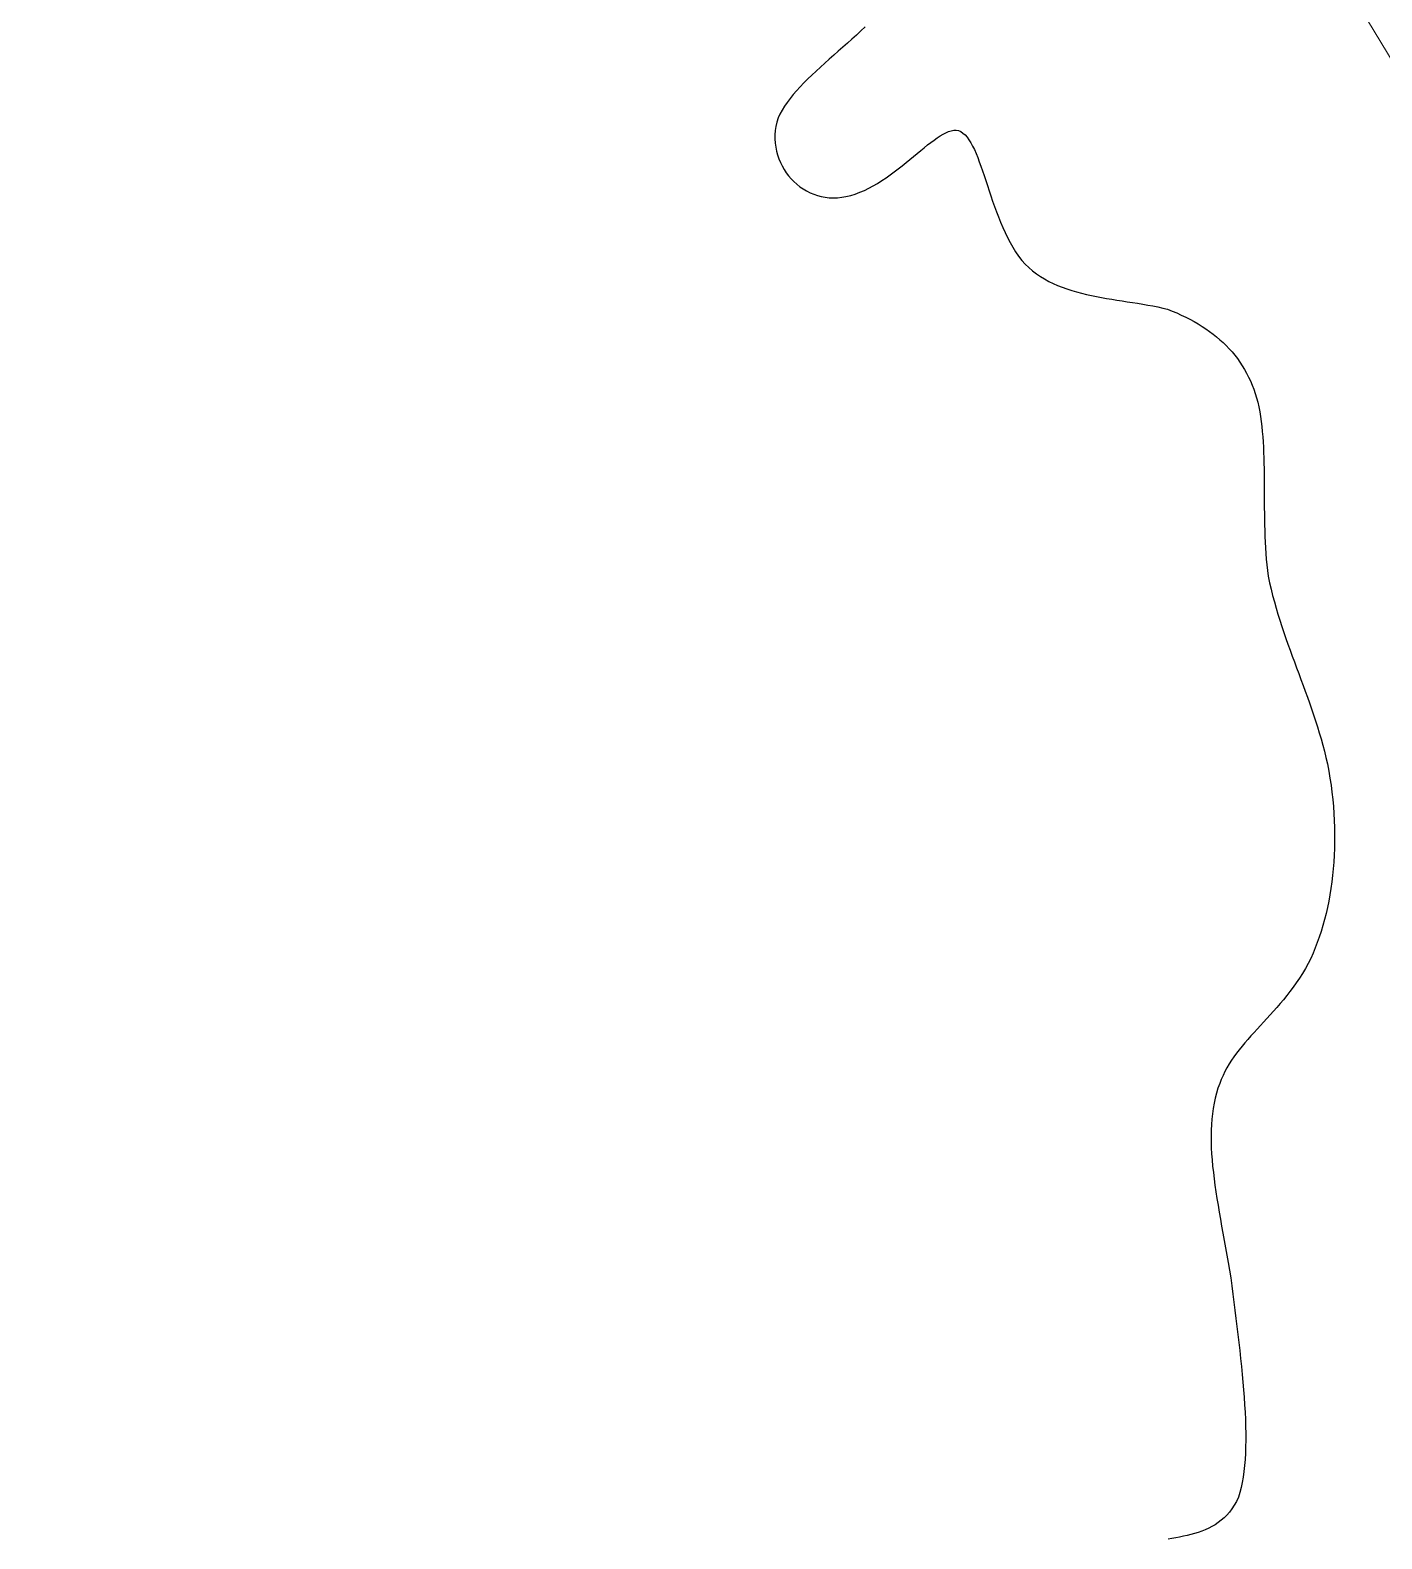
# Model space of a CAD drawing. Header units: metres. Extents: x 3 to 509016, y 4 to 6969473.
# Drawn here: x 507877.968 to 507879.579, y 6967206.29 to 6967208.088 of the extents above; entities that cross this region are included whole.
import ezdxf

# ---------------------------------------------------------------- set-up
doc = ezdxf.new("R2010")
doc.units = ezdxf.units.M
for name, color, linetype in [('HATCH_LANDSCAPE', 1, 'Continuous'), ('mga2020VEG_TREE', 252, 'Continuous'), ('XREF', 7, 'Continuous')]:
    doc.layers.add(name, color=color, linetype=linetype)
doc.layers.add('HT_UG_LINES', color=252, linetype='EXISTING_HIGH_VOLTAGE', lineweight=0)
doc.styles.get("Standard").update_dxf_attribs({"font": 'ARIALN.TTF'})
doc.linetypes.add('EXISTING_HIGH_VOLTAGE', pattern='A,2,-2,2,-2,2,-2,["HV",Standard,S=2.5,R=0,X=0,Y=-1.25],-5.9,2,-2,2,-2', length=25.9)

# ---------------------------------------------------------------- blocks, each defined once
blk = doc.blocks.new('XD_HATCH')
at = {"layer": 'HATCH_LANDSCAPE', "ltscale": 0.5}
h = blk.add_hatch(dxfattribs=at)
h.set_pattern_fill('GRASS', color=256, scale=0.05)
h.set_pattern_definition([(212.013854887, (0, 0), (-0.28538859865, -1.2375190291), [0.238125, -1.557926224]), (167.013854887, (0, 0), (-0.28538859868, -1.23751902925), [0.238125, -1.031875]), (257.013854887, (0, 0), (1.23751902925, -0.28538859868), [0.238125, -1.031875])])
edge = h.paths.add_edge_path()
edge.add_line((507834.6194, 6967286.6003), (507833.7745, 6967278.3766))
edge.add_line((507833.7745, 6967278.3766), (507834.4563, 6967266.5732))
edge.add_arc((507833.4405, 6967266.3882), 1.0325, -56.8269, 10.3208, ccw=False)
edge.add_line((507834.0055, 6967265.524), (507833.7027, 6967265.3348))
edge.add_line((507833.7027, 6967265.3348), (507831.8595, 6967265.8814))
edge.add_arc((507790.5773, 6967261.1965), 41.5471, 6.4744, 11.72996)
edge.add_arc((507652.9266, 6967269.5696), 178.3302, 0.023588, 2.717699)
edge.add_arc((507863.8943, 6967277.5885), 32.8409, 156.38178, 179.23816, ccw=False)
edge.add_line((507833.8043, 6967290.7459), (507834.868, 6967290.3037))
edge.add_line((507834.868, 6967290.3037), (507834.6194, 6967286.6003))
edge = h.paths.add_edge_path()
edge.add_line((507840.3758, 6967264.2031), (507839.0111, 6967268.6216))
edge.add_line((507839.0111, 6967268.6216), (507838.9485, 6967268.9634))
edge.add_line((507838.9485, 6967268.9634), (507838.9635, 6967269.4631))
edge.add_line((507838.9635, 6967269.4631), (507838.7986, 6967271.4707))
edge.add_line((507838.7986, 6967271.4707), (507838.5426, 6967271.9806))
edge.add_line((507838.5426, 6967271.9806), (507838.3277, 6967272.489))
edge.add_line((507838.3277, 6967272.489), (507838.1812, 6967272.9949))
edge.add_line((507838.1812, 6967272.9949), (507838.0533, 6967273.5))
edge.add_line((507838.0533, 6967273.5), (507837.435, 6967274.5364))
edge.add_line((507837.435, 6967274.5364), (507837.4424, 6967274.8298))
edge.add_line((507837.4424, 6967274.8298), (507837.523, 6967275.3334))
edge.add_line((507837.523, 6967275.3334), (507837.4511, 6967275.831))
edge.add_line((507837.4511, 6967275.831), (507837.4008, 6967276.3294))
edge.add_line((507837.4008, 6967276.3294), (507837.3858, 6967276.8292))
edge.add_line((507837.3858, 6967276.8292), (507837.3708, 6967277.329))
edge.add_line((507837.3708, 6967277.329), (507837.3559, 6967277.8288))
edge.add_line((507837.3559, 6967277.8288), (507837.2868, 6967278.3259))
edge.add_line((507837.2868, 6967278.3259), (507837.6201, 6967280.3039))
edge.add_line((507837.6201, 6967280.3039), (507837.7291, 6967281.2981))
edge.add_line((507837.7291, 6967281.2981), (507837.7573, 6967281.7976))
edge.add_line((507837.7573, 6967281.7976), (507837.7637, 6967283.3032))
edge.add_line((507837.7637, 6967283.3032), (507837.8004, 6967283.8019))
edge.add_line((507837.8004, 6967283.8019), (507837.9, 6967284.2949))
edge.add_line((507837.9, 6967284.2949), (507838.1892, 6967285.2728))
edge.add_line((507838.1892, 6967285.2728), (507838.2709, 6967285.7675))
edge.add_line((507838.2709, 6967285.7675), (507838.3266, 6967286.2645))
edge.add_line((507838.3266, 6967286.2645), (507837.056, 6967286.299))
edge.add_line((507837.056, 6967286.299), (507837.0835, 6967286.024))
edge.add_line((507837.0835, 6967286.024), (507836.2865, 6967278.3018))
edge.add_line((507836.2865, 6967278.3018), (507836.7877, 6967269.7623))
edge.add_line((507836.7877, 6967269.7623), (507836.9971, 6967265.9725))
edge.add_arc((507835.4372, 6967265.8975), 1.5617, -51.2364, 2.7548, ccw=False)
edge.add_line((507836.415, 6967264.6797), (507834.7625, 6967263.6386))
edge.add_line((507834.7625, 6967263.6386), (507834.4122, 6967261.6514))
edge.add_line((507834.4122, 6967261.6514), (507838.3369, 6967255.3696))
edge.add_arc((507838.6337, 6967255.5551), 0.35, 211.9938, 302.0004)
edge.add_line((507838.8192, 6967255.2583), (507843.102, 6967257.934))
edge.add_line((507843.102, 6967257.934), (507849.8852, 6967247.0769))
edge.add_line((507849.8852, 6967247.0769), (507845.6775, 6967244.448))
edge.add_arc((507845.8629, 6967244.1511), 0.35, 121.996, 211.996)
edge.add_line((507845.5661, 6967243.9657), (507846.3609, 6967242.6936))
edge.add_arc((507846.6577, 6967242.879), 0.35, 211.996, 301.996)
edge.add_line((507846.8432, 6967242.5822), (507851.0509, 6967245.2111))
edge.add_line((507851.0509, 6967245.2111), (507857.8321, 6967234.3573))
edge.add_line((507857.8321, 6967234.3573), (507858.9988, 6967232.4898))
edge.add_line((507858.9988, 6967232.4898), (507868.4293, 6967217.3956))
edge.add_line((507868.4293, 6967217.3956), (507869.595, 6967215.5298))
edge.add_line((507869.595, 6967215.5298), (507879.0265, 6967200.4339))
edge.add_line((507879.0265, 6967200.4339), (507880.1922, 6967198.5681))
edge.add_line((507880.1922, 6967198.5681), (507889.6237, 6967183.4722))
edge.add_line((507889.6237, 6967183.4722), (507890.8655, 6967181.6516))
edge.add_line((507890.8655, 6967181.6516), (507890.7894, 6967181.6064))
edge.add_line((507890.7894, 6967181.6064), (507900.2209, 6967166.5105))
edge.add_line((507900.2209, 6967166.5105), (507895.9381, 6967163.8347))
edge.add_arc((507896.1235, 6967163.5378), 0.35, 121.994, 211.996)
edge.add_line((507895.8267, 6967163.3524), (507896.6215, 6967162.0802))
edge.add_arc((507896.9183, 6967162.2657), 0.35, 211.9984, 301.996)
edge.add_line((507897.1038, 6967161.9689), (507901.3866, 6967164.6447))
edge.add_line((507901.3866, 6967164.6447), (507910.8181, 6967149.5487))
edge.add_line((507910.8181, 6967149.5487), (507906.5469, 6967146.8811))
edge.add_arc((507906.7649, 6967146.6028), 0.3535, 128.0734, 218.4885)
edge.add_line((507906.4882, 6967146.3828), (507907.8077, 6967145.0972))
edge.add_line((507907.8077, 6967145.0972), (507909.4019, 6967144.1738))
edge.add_line((507909.4019, 6967144.1738), (507911.1824, 6967145.0318))
edge.add_line((507911.1824, 6967145.0318), (507911.5938, 6967146.4662))
edge.add_line((507911.5938, 6967146.4662), (507913.3116, 6967147.5395))
edge.add_line((507913.3116, 6967147.5395), (507911.7607, 6967150.3145))
edge.add_line((507911.7607, 6967150.3145), (507911.3517, 6967151.1377))
edge.add_line((507911.3517, 6967151.1377), (507910.3123, 6967152.8466))
edge.add_line((507910.3123, 6967152.8466), (507910.0252, 6967153.2568))
edge.add_line((507910.0252, 6967153.2568), (507908.2386, 6967155.6779))
edge.add_line((507908.2386, 6967155.6779), (507906.8185, 6967157.7385))
edge.add_line((507906.8185, 6967157.7385), (507905.1467, 6967160.2314))
edge.add_line((507905.1467, 6967160.2314), (507902.6614, 6967164.5743))
edge.add_line((507902.6614, 6967164.5743), (507901.6885, 6967166.3247))
edge.add_line((507901.6885, 6967166.3247), (507890.3492, 6967184.5912))
edge.add_line((507890.3492, 6967184.5912), (507887.9238, 6967188.3817))
edge.add_line((507887.9238, 6967188.3817), (507882.2644, 6967197.2262))
edge.add_line((507882.2644, 6967197.2262), (507881.0853, 6967198.9492))
edge.add_line((507881.0853, 6967198.9492), (507875.2149, 6967208.1494))
edge.add_line((507875.2149, 6967208.1494), (507870.7184, 6967215.3627))
edge.add_line((507870.7184, 6967215.3627), (507864.5811, 6967226.2674))
edge.add_line((507864.5811, 6967226.2674), (507858.7045, 6967235.0792))
edge.add_line((507858.7045, 6967235.0792), (507856.2419, 6967238.7442))
edge.add_line((507856.2419, 6967238.7442), (507855.1022, 6967240.3904))
edge.add_line((507855.1022, 6967240.3904), (507854.8173, 6967240.8019))
edge.add_line((507854.8173, 6967240.8019), (507854.0618, 6967242.0986))
edge.add_line((507854.0618, 6967242.0986), (507852.576, 6967244.7077))
edge.add_line((507852.576, 6967244.7077), (507851.066, 6967247.3016))
edge.add_line((507851.066, 6967247.3016), (507849.5393, 6967249.8852))
edge.add_line((507849.5393, 6967249.8852), (507848.9949, 6967250.7242))
edge.add_line((507848.9949, 6967250.7242), (507848.7226, 6967251.1437))
edge.add_line((507848.7226, 6967251.1437), (507848.4401, 6967251.5567))
edge.add_line((507848.4401, 6967251.5567), (507847.8618, 6967252.3745))
edge.add_line((507847.8618, 6967252.3745), (507847.3356, 6967253.2249))
edge.add_line((507847.3356, 6967253.2249), (507845.7975, 6967255.8013))
edge.add_line((507845.7975, 6967255.8013), (507844.2186, 6967258.446))
edge.add_line((507844.2186, 6967258.446), (507842.8502, 6967261.0217))
edge.add_line((507842.8502, 6967261.0217), (507842.6112, 6967261.4614))
edge.add_line((507842.6112, 6967261.4614), (507842.0412, 6967262.2858))
edge.add_line((507842.0412, 6967262.2858), (507840.3758, 6967264.2031))
blk = doc.blocks.new('BAC V TREE')
for p, q in [((13.2722, 8.708), (13.2386, 8.6767)), ((13.3052, 8.7394), (13.2722, 8.708)), ((13.1352, 8.5836), (13.1004, 8.5528)), ((13.1699, 8.6145), (13.1352, 8.5836)), ((13.2044, 8.6455), (13.1699, 8.6145)), ((13.2386, 8.6767), (13.2044, 8.6455)), ((12.9971, 8.461), (12.9634, 8.4306)), ((13.0312, 8.4915), (12.9971, 8.461)), ((13.0657, 8.5221), (13.0312, 8.4915)), ((13.1004, 8.5528), (13.0657, 8.5221)), ((12.8671, 8.3399), (12.8369, 8.3098)), ((12.8983, 8.3701), (12.8671, 8.3399)), ((12.9305, 8.4003), (12.8983, 8.3701)), ((12.9634, 8.4306), (12.9305, 8.4003)), ((12.7545, 8.2198), (12.7302, 8.1899)), ((12.7805, 8.2498), (12.7545, 8.2198)), ((12.8081, 8.2797), (12.7805, 8.2498)), ((12.8369, 8.3098), (12.8081, 8.2797)), ((12.6688, 8.1004), (12.6526, 8.0707)), ((12.6872, 8.1302), (12.6688, 8.1004)), ((12.7077, 8.1601), (12.6872, 8.1302)), ((12.7302, 8.1899), (12.7077, 8.1601)), ((12.6291, 8.0083), (12.6218, 7.9758)), ((12.6388, 8.0409), (12.6291, 8.0083)), ((12.6526, 8.0707), (12.6388, 8.0409)), ((12.6145, 7.9113), (12.6142, 7.8795)), ((12.6142, 7.8795), (12.6161, 7.848)), ((12.617, 7.9435), (12.6145, 7.9113)), ((12.6218, 7.9758), (12.617, 7.9435)), ((13.8097, 7.853), (13.8342, 7.8712)), ((13.8342, 7.8712), (13.858, 7.8879)), ((13.858, 7.8879), (13.8811, 7.9029)), ((13.8811, 7.9029), (13.9034, 7.9161)), ((13.9034, 7.9161), (13.925, 7.9272)), ((13.925, 7.9272), (13.9459, 7.936)), ((13.9459, 7.936), (13.966, 7.9425)), ((13.966, 7.9425), (13.9854, 7.9463)), ((13.9854, 7.9463), (14.004, 7.9474)), ((14.004, 7.9474), (14.0217, 7.9456)), ((14.0217, 7.9456), (14.0394, 7.9369)), ((14.0394, 7.9369), (14.0562, 7.925)), ((14.0562, 7.925), (14.0723, 7.9103)), ((14.0723, 7.9103), (14.0876, 7.8927)), ((14.0876, 7.8927), (14.1023, 7.8725)), ((14.1023, 7.8725), (14.1165, 7.8498)), ((12.6161, 7.848), (12.6202, 7.8171)), ((12.6202, 7.8171), (12.6262, 7.7867)), ((12.6262, 7.7867), (12.6343, 7.7569)), ((12.6343, 7.7569), (12.6442, 7.7279)), ((13.6774, 7.7455), (13.7051, 7.7686)), ((13.7051, 7.7686), (13.7322, 7.7911)), ((13.7322, 7.7911), (13.7587, 7.8127)), ((13.7587, 7.8127), (13.7845, 7.8335)), ((13.7845, 7.8335), (13.8097, 7.853)), ((14.1165, 7.8498), (14.1301, 7.8248)), ((14.1301, 7.8248), (14.1434, 7.7977)), ((14.1434, 7.7977), (14.1563, 7.7686)), ((14.1563, 7.7686), (14.169, 7.7376)), ((12.6442, 7.7279), (12.6559, 7.6997)), ((12.6559, 7.6997), (12.6694, 7.6724)), ((12.6694, 7.6724), (12.6845, 7.646)), ((12.6845, 7.646), (12.7012, 7.6208)), ((13.5297, 7.627), (13.5604, 7.6505)), ((13.5604, 7.6505), (13.5905, 7.6742)), ((13.5905, 7.6742), (13.62, 7.6981)), ((13.62, 7.6981), (13.649, 7.7219)), ((13.649, 7.7219), (13.6774, 7.7455)), ((14.169, 7.7376), (14.1815, 7.7049)), ((14.1815, 7.7049), (14.1939, 7.6708)), ((14.1939, 7.6708), (14.2062, 7.6353)), ((12.7012, 7.6208), (12.7195, 7.5967)), ((12.7195, 7.5967), (12.7392, 7.5739)), ((12.7392, 7.5739), (12.7603, 7.5524)), ((12.7603, 7.5524), (12.7827, 7.5322)), ((12.7827, 7.5322), (12.8063, 7.5136)), ((13.3683, 7.5199), (13.4016, 7.5393)), ((13.4016, 7.5393), (13.4344, 7.5599)), ((13.4344, 7.5599), (13.4667, 7.5815)), ((13.4667, 7.5815), (13.4985, 7.6039)), ((13.4985, 7.6039), (13.5297, 7.627)), ((14.2062, 7.6353), (14.2186, 7.5986)), ((14.2186, 7.5986), (14.2311, 7.5609)), ((14.2311, 7.5609), (14.2438, 7.5223)), ((14.2438, 7.5223), (14.2567, 7.483)), ((12.8063, 7.5136), (12.8311, 7.4966)), ((12.8311, 7.4966), (12.8569, 7.4813)), ((12.8569, 7.4813), (12.8838, 7.4677)), ((12.8838, 7.4677), (12.9116, 7.4559)), ((12.9116, 7.4559), (12.9403, 7.446)), ((12.9403, 7.446), (12.9697, 7.4382)), ((12.9697, 7.4382), (12.9999, 7.4325)), ((12.9999, 7.4325), (13.0307, 7.4289)), ((13.0307, 7.4289), (13.0621, 7.4276)), ((13.0621, 7.4276), (13.094, 7.4286)), ((13.094, 7.4286), (13.1264, 7.4321)), ((13.1264, 7.4321), (13.159, 7.4381)), ((13.159, 7.4381), (13.195, 7.4467)), ((13.195, 7.4467), (13.2306, 7.4575)), ((13.2306, 7.4575), (13.2657, 7.4705)), ((13.2657, 7.4705), (13.3004, 7.4853)), ((13.3004, 7.4853), (13.3346, 7.5018)), ((13.3346, 7.5018), (13.3683, 7.5199)), ((14.2567, 7.483), (14.27, 7.4431)), ((14.27, 7.4431), (14.2837, 7.4029)), ((14.2837, 7.4029), (14.2979, 7.3624)), ((14.2979, 7.3624), (14.3126, 7.3219)), ((14.3126, 7.3219), (14.328, 7.2814)), ((14.328, 7.2814), (14.344, 7.2412)), ((14.344, 7.2412), (14.3609, 7.2015)), ((14.3609, 7.2015), (14.3786, 7.1623)), ((14.3786, 7.1623), (14.3972, 7.1238)), ((14.3972, 7.1238), (14.4168, 7.0862)), ((14.4168, 7.0862), (14.4375, 7.0497)), ((14.4375, 7.0497), (14.4594, 7.0145)), ((14.4594, 7.0145), (14.4824, 6.9805)), ((14.4824, 6.9805), (14.5068, 6.9482)), ((14.5068, 6.9482), (14.533, 6.9198)), ((14.533, 6.9198), (14.5605, 6.8935)), ((14.5605, 6.8935), (14.5891, 6.869)), ((14.5891, 6.869), (14.6188, 6.8462)), ((14.6188, 6.8462), (14.6496, 6.8251)), ((14.6496, 6.8251), (14.6814, 6.8057)), ((14.6814, 6.8057), (14.7141, 6.7877)), ((14.7141, 6.7877), (14.7477, 6.7711)), ((14.7477, 6.7711), (14.7821, 6.7559)), ((14.7821, 6.7559), (14.8173, 6.7419)), ((14.8173, 6.7419), (14.8532, 6.7291)), ((14.8532, 6.7291), (14.8897, 6.7173)), ((14.8897, 6.7173), (14.9267, 6.7064)), ((14.9267, 6.7064), (14.9643, 6.6965)), ((14.9643, 6.6965), (15.0024, 6.6873)), ((15.0024, 6.6873), (15.0409, 6.6788)), ((15.0409, 6.6788), (15.0797, 6.6709)), ((15.0797, 6.6709), (15.1187, 6.6636)), ((15.1187, 6.6636), (15.158, 6.6567)), ((15.158, 6.6567), (15.1975, 6.6501)), ((15.1975, 6.6501), (15.237, 6.6437)), ((15.237, 6.6437), (15.2766, 6.6375)), ((15.2766, 6.6375), (15.3162, 6.6314)), ((15.3162, 6.6314), (15.3557, 6.6253)), ((15.3557, 6.6253), (15.395, 6.619)), ((15.395, 6.619), (15.4342, 6.6126)), ((15.4342, 6.6126), (15.473, 6.6059)), ((15.473, 6.6059), (15.5116, 6.5988)), ((15.5116, 6.5988), (15.5498, 6.5912)), ((15.5498, 6.5912), (15.5875, 6.583)), ((15.5875, 6.583), (15.6248, 6.5743)), ((15.6248, 6.5743), (15.6609, 6.5598)), ((15.6609, 6.5598), (15.6961, 6.5449)), ((15.6961, 6.5449), (15.7305, 6.5293)), ((15.7305, 6.5293), (15.7641, 6.5132)), ((15.7641, 6.5132), (15.7968, 6.4964)), ((15.7968, 6.4964), (15.8286, 6.4791)), ((15.8286, 6.4791), (15.8595, 6.4611)), ((15.8595, 6.4611), (15.8896, 6.4425)), ((15.8896, 6.4425), (15.9188, 6.4233)), ((15.9188, 6.4233), (15.9471, 6.4035)), ((15.9471, 6.4035), (15.9745, 6.383)), ((15.9745, 6.383), (16.001, 6.3618)), ((16.001, 6.3618), (16.0266, 6.34)), ((16.0266, 6.34), (16.0513, 6.3175)), ((16.0513, 6.3175), (16.075, 6.2943)), ((16.075, 6.2943), (16.0978, 6.2705)), ((16.0978, 6.2705), (16.1197, 6.2459)), ((16.1197, 6.2459), (16.1407, 6.2207)), ((16.1407, 6.2207), (16.1607, 6.1947)), ((16.1607, 6.1947), (16.1797, 6.168)), ((16.1797, 6.168), (16.1978, 6.1406)), ((16.1978, 6.1406), (16.2149, 6.1124)), ((16.2149, 6.1124), (16.2311, 6.0836)), ((16.2311, 6.0836), (16.2463, 6.0539)), ((16.2463, 6.0539), (16.2605, 6.0235)), ((16.2605, 6.0235), (16.2737, 5.9923)), ((16.2737, 5.9923), (16.2859, 5.9604)), ((16.2859, 5.9604), (16.2971, 5.9276)), ((16.2971, 5.9276), (16.3073, 5.8941)), ((16.3073, 5.8941), (16.3164, 5.8597)), ((16.3164, 5.8597), (16.3246, 5.8246)), ((16.3246, 5.8246), (16.3314, 5.7878)), ((16.3314, 5.7878), (16.3375, 5.7505)), ((16.3375, 5.7505), (16.3428, 5.7126)), ((16.3428, 5.7126), (16.3473, 5.6742)), ((16.3473, 5.6742), (16.3513, 5.6352)), ((16.3513, 5.6352), (16.3546, 5.5958)), ((16.3546, 5.5958), (16.3573, 5.5558)), ((16.3573, 5.5558), (16.3596, 5.5155)), ((16.3596, 5.5155), (16.3614, 5.4748)), ((16.3614, 5.4748), (16.3628, 5.4336)), ((16.3628, 5.4336), (16.3639, 5.3921)), ((16.3639, 5.3921), (16.3647, 5.3503)), ((16.3647, 5.3503), (16.3653, 5.3082)), ((16.3653, 5.3082), (16.3657, 5.2657)), ((16.3657, 5.2657), (16.3659, 5.2231)), ((16.3659, 5.2231), (16.3661, 5.1802)), ((16.3661, 5.1802), (16.3663, 5.1371)), ((16.3663, 5.1371), (16.3665, 5.0938)), ((16.3665, 5.0938), (16.3668, 5.0503)), ((16.3668, 5.0503), (16.3672, 5.0068)), ((16.3672, 5.0068), (16.3678, 4.9631)), ((16.3678, 4.9631), (16.3686, 4.9193)), ((16.3686, 4.9193), (16.3698, 4.8755)), ((16.3698, 4.8755), (16.3713, 4.8317)), ((16.3713, 4.8317), (16.3732, 4.7879)), ((16.3732, 4.7879), (16.3756, 4.7441)), ((16.3756, 4.7441), (16.3784, 4.7004)), ((16.3784, 4.7004), (16.3819, 4.6567)), ((16.3819, 4.6567), (16.3859, 4.6131)), ((16.3859, 4.6131), (16.3906, 4.5697)), ((16.3906, 4.5697), (16.3961, 4.5264)), ((16.3961, 4.5264), (16.407, 4.4764)), ((16.407, 4.4764), (16.4186, 4.427)), ((16.4186, 4.427), (16.4309, 4.3782)), ((16.4309, 4.3782), (16.4439, 4.33)), ((16.4439, 4.33), (16.4574, 4.2822)), ((16.4574, 4.2822), (16.4715, 4.2349)), ((16.4715, 4.2349), (16.4861, 4.1881)), ((16.4861, 4.1881), (16.5011, 4.1416)), ((16.5011, 4.1416), (16.5165, 4.0954)), ((16.5165, 4.0954), (16.5322, 4.0496)), ((16.5322, 4.0496), (16.5482, 4.004)), ((16.5482, 4.004), (16.5645, 3.9587)), ((16.5645, 3.9587), (16.5809, 3.9135)), ((16.5809, 3.9135), (16.5975, 3.8685)), ((16.5975, 3.8685), (16.6141, 3.8236)), ((16.6141, 3.8236), (16.6308, 3.7788)), ((16.6308, 3.7788), (16.6475, 3.7339)), ((16.6475, 3.7339), (16.6641, 3.6891)), ((16.6641, 3.6891), (16.6805, 3.6442)), ((16.6805, 3.6442), (16.6968, 3.5992)), ((16.6968, 3.5992), (16.7129, 3.5541)), ((16.7129, 3.5541), (16.7288, 3.5087)), ((16.7288, 3.5087), (16.7442, 3.4632)), ((16.7442, 3.4632), (16.7594, 3.4174)), ((16.7594, 3.4174), (16.7741, 3.3713)), ((16.7741, 3.3713), (16.7883, 3.3249)), ((16.7883, 3.3249), (16.802, 3.2781)), ((16.802, 3.2781), (16.8151, 3.2309)), ((16.8151, 3.2309), (16.8276, 3.1832)), ((16.8276, 3.1832), (16.8395, 3.135)), ((16.8395, 3.135), (16.8506, 3.0863)), ((16.8506, 3.0863), (16.8609, 3.032)), ((16.8609, 3.032), (16.8702, 2.9776)), ((16.8702, 2.9776), (16.8783, 2.9232)), ((16.8783, 2.9232), (16.8855, 2.8688)), ((16.8855, 2.8688), (16.8915, 2.8144)), ((16.8915, 2.8144), (16.8965, 2.7602)), ((16.8965, 2.7602), (16.9005, 2.706)), ((16.9005, 2.706), (16.9034, 2.6521)), ((16.9034, 2.6521), (16.9053, 2.5983)), ((16.9053, 2.5983), (16.9062, 2.5448)), ((16.9049, 2.4388), (16.9027, 2.3863)), ((16.906, 2.4916), (16.9049, 2.4388)), ((16.9062, 2.5448), (16.906, 2.4916)), ((16.8996, 2.3343), (16.8955, 2.2828)), ((16.9027, 2.3863), (16.8996, 2.3343)), ((16.8905, 2.2317), (16.8844, 2.1812)), ((16.8955, 2.2828), (16.8905, 2.2317)), ((16.8775, 2.1314), (16.8695, 2.0821)), ((16.8844, 2.1812), (16.8775, 2.1314)), ((16.8509, 1.9858), (16.8402, 1.9387)), ((16.8607, 2.0336), (16.8509, 1.9858)), ((16.8695, 2.0821), (16.8607, 2.0336)), ((16.8286, 1.8925), (16.8161, 1.8471)), ((16.8402, 1.9387), (16.8286, 1.8925)), ((16.7884, 1.7591), (16.7732, 1.7165)), ((16.8027, 1.8026), (16.7884, 1.7591)), ((16.8161, 1.8471), (16.8027, 1.8026)), ((16.7403, 1.6345), (16.7225, 1.5952)), ((16.7572, 1.675), (16.7403, 1.6345)), ((16.7732, 1.7165), (16.7572, 1.675)), ((16.6819, 1.5179), (16.6593, 1.4801)), ((16.7039, 1.557), (16.6819, 1.5179)), ((16.7225, 1.5952), (16.7039, 1.557)), ((16.6123, 1.4084), (16.5881, 1.3744)), ((16.636, 1.4437), (16.6123, 1.4084)), ((16.6593, 1.4801), (16.636, 1.4437)), ((16.5136, 1.2782), (16.4883, 1.2479)), ((16.5387, 1.3093), (16.5136, 1.2782)), ((16.5635, 1.3413), (16.5387, 1.3093)), ((16.5881, 1.3744), (16.5635, 1.3413)), ((16.4121, 1.1613), (16.3868, 1.1336)), ((16.4374, 1.1896), (16.4121, 1.1613)), ((16.4629, 1.2184), (16.4374, 1.1896)), ((16.4883, 1.2479), (16.4629, 1.2184)), ((16.3121, 1.0528), (16.2879, 1.0264)), ((16.3367, 1.0794), (16.3121, 1.0528)), ((16.3616, 1.1063), (16.3367, 1.0794)), ((16.3868, 1.1336), (16.3616, 1.1063)), ((16.218, 0.9477), (16.1959, 0.9213)), ((16.2408, 0.9739), (16.218, 0.9477)), ((16.2641, 1.0001), (16.2408, 0.9739)), ((16.2879, 1.0264), (16.2641, 1.0001)), ((16.1153, 0.8134), (16.0974, 0.7854)), ((16.1341, 0.8409), (16.1153, 0.8134)), ((16.1539, 0.868), (16.1341, 0.8409)), ((16.1745, 0.8948), (16.1539, 0.868)), ((16.1959, 0.9213), (16.1745, 0.8948)), ((16.0502, 0.6977), (16.0369, 0.667)), ((16.0648, 0.7276), (16.0502, 0.6977)), ((16.0805, 0.7569), (16.0648, 0.7276)), ((16.0974, 0.7854), (16.0805, 0.7569)), ((16.0115, 0.5988), (15.9998, 0.5614)), ((16.0249, 0.6354), (16.0115, 0.5988)), ((16.0369, 0.667), (16.0249, 0.6354)), ((15.981, 0.4842), (15.9739, 0.4443)), ((15.9896, 0.5232), (15.981, 0.4842)), ((15.9998, 0.5614), (15.9896, 0.5232)), ((15.9639, 0.3622), (15.9608, 0.32)), ((15.9682, 0.4037), (15.9639, 0.3622)), ((15.9739, 0.4443), (15.9682, 0.4037)), ((15.959, 0.2769), (15.9584, 0.2331)), ((15.9584, 0.2331), (15.9589, 0.1885)), ((15.9608, 0.32), (15.959, 0.2769)), ((15.9589, 0.1885), (15.9604, 0.1432)), ((15.9604, 0.1432), (15.9629, 0.0971)), ((15.9629, 0.0971), (15.9664, 0.0502)), ((15.9664, 0.0502), (15.9707, 0.0026)), ((15.9707, 0.0026), (15.9759, -0.0458)), ((15.9759, -0.0458), (15.9818, -0.0949)), ((15.9818, -0.0949), (15.9884, -0.1447)), ((15.9884, -0.1447), (15.9956, -0.1952)), ((15.9956, -0.1952), (16.0034, -0.2464)), ((16.0034, -0.2464), (16.0117, -0.2984)), ((16.0117, -0.2984), (16.0205, -0.351)), ((16.0205, -0.351), (16.0297, -0.4043)), ((16.0297, -0.4043), (16.0392, -0.4583)), ((16.0392, -0.4583), (16.049, -0.513)), ((16.049, -0.513), (16.059, -0.5684)), ((16.059, -0.5684), (16.0691, -0.6244)), ((16.0691, -0.6244), (16.0794, -0.6811)), ((16.0794, -0.6811), (16.0896, -0.7384)), ((16.0896, -0.7384), (16.0999, -0.7963)), ((16.0999, -0.7963), (16.11, -0.8549)), ((16.11, -0.8549), (16.1177, -0.9168)), ((16.1177, -0.9168), (16.1254, -0.9789)), ((16.1254, -0.9789), (16.1331, -1.0412)), ((16.1331, -1.0412), (16.1409, -1.1034)), ((16.1409, -1.1034), (16.1486, -1.1657)), ((16.1486, -1.1657), (16.1562, -1.2279)), ((16.1562, -1.2279), (16.1637, -1.2899)), ((16.1637, -1.2899), (16.171, -1.3516)), ((16.171, -1.3516), (16.178, -1.4131)), ((16.178, -1.4131), (16.1847, -1.4742)), ((16.1847, -1.4742), (16.191, -1.5348)), ((16.191, -1.5348), (16.197, -1.5949)), ((16.197, -1.5949), (16.2025, -1.6543)), ((16.2025, -1.6543), (16.2075, -1.7131)), ((16.2075, -1.7131), (16.212, -1.7712)), ((16.212, -1.7712), (16.2158, -1.8284)), ((16.2158, -1.8284), (16.219, -1.8847)), ((16.219, -1.8847), (16.2215, -1.9401)), ((16.2215, -1.9401), (16.2233, -1.9944)), ((16.2233, -1.9944), (16.2243, -2.0476)), ((16.2243, -2.0476), (16.2244, -2.0996)), ((16.2236, -2.1503), (16.2219, -2.1997)), ((16.2244, -2.0996), (16.2236, -2.1503)), ((16.2153, -2.2942), (16.2105, -2.3392)), ((16.2191, -2.2477), (16.2153, -2.2942)), ((16.2219, -2.1997), (16.2191, -2.2477)), ((16.1972, -2.4242), (16.1887, -2.464)), ((16.2044, -2.3825), (16.1972, -2.4242)), ((16.2105, -2.3392), (16.2044, -2.3825)), ((16.1678, -2.5381), (16.1528, -2.5699)), ((16.179, -2.502), (16.1678, -2.5381)), ((16.1887, -2.464), (16.179, -2.502)), ((16.0999, -2.6513), (16.08, -2.6743)), ((16.1187, -2.6264), (16.0999, -2.6513)), ((16.1364, -2.5992), (16.1187, -2.6264)), ((16.1528, -2.5699), (16.1364, -2.5992)), ((15.9401, -2.7754), (15.9141, -2.7871)), ((15.9655, -2.7623), (15.9401, -2.7754)), ((15.9902, -2.7479), (15.9655, -2.7623)), ((16.014, -2.732), (15.9902, -2.7479)), ((16.0369, -2.7145), (16.014, -2.732)), ((16.059, -2.6953), (16.0369, -2.7145)), ((16.08, -2.6743), (16.059, -2.6953)), ((15.6587, -2.8541), (15.6291, -2.8592)), ((15.6881, -2.8488), (15.6587, -2.8541)), ((15.7175, -2.8432), (15.6881, -2.8488)), ((15.7466, -2.8372), (15.7175, -2.8432)), ((15.7755, -2.8308), (15.7466, -2.8372)), ((15.8041, -2.8237), (15.7755, -2.8308)), ((15.8323, -2.8159), (15.8041, -2.8237)), ((15.8601, -2.8073), (15.8323, -2.8159)), ((15.8874, -2.7977), (15.8601, -2.8073)), ((15.9141, -2.7871), (15.8874, -2.7977))]:
    blk.add_line(p, q)
blk = doc.blocks.new('XE_SURVEY')
at = {"layer": 'HT_UG_LINES', "flags": 128}
blk.add_lwpolyline([(507949.1809, 6967165.7404), (507946.312, 6967156.0157), (507945.7461, 6967154.0975), (507945.6046, 6967153.6179), (507944.8417, 6967150.8496), (507943.5995, 6967145.4917), (507943.0349, 6967143.0563), (507941.3456, 6967137.5771), (507941.0806, 6967136.7176), (507937.3218, 6967130.5298), (507932.2371, 6967127.1114), (507931.3813, 6967126.6171), (507926.9574, 6967125.7927), (507926.4656, 6967125.813), (507922.0374, 6967126.6139), (507921.564, 6967126.7434), (507919.0137, 6967128.8222), (507914.7567, 6967133.6032), (507913.4917, 6967138.7585), (507912.8959, 6967141.1865), (507912.7858, 6967141.8366), (507911.2009, 6967151.5486), (507911.1135, 6967152.0403), (507909.8044, 6967157.0325), (507909.388, 6967158.6203), (507908.6321, 6967159.963), (507907.1604, 6967162.5772), (507906.9151, 6967163.0129), (507906.789, 6967163.2369), (507906.4754, 6967163.7941), (507906.1607, 6967164.3531), (507905.934, 6967164.7557), (507905.6887, 6967165.1914), (507905.4784, 6967165.565), (507905.2725, 6967165.9308), (507905.05, 6967166.326), (507904.7421, 6967166.8728), (507904.2743, 6967167.7039), (507903.4812, 6967169.1127), (507902.2547, 6967171.2913), (507901.0283, 6967173.4698), (507899.5566, 6967176.084), (507896.4111, 6967181.0086), (507895.2434, 6967182.8209), (507894.4105, 6967184.1137), (507894.1676, 6967184.4906), (507893.619, 6967185.3421), (507891.9607, 6967187.9156), (507891.1812, 6967189.1255), (507890.1968, 6967190.6532), (507889.1002, 6967192.3552), (507888.8509, 6967192.742), (507888.6301, 6967193.0848), (507888.473, 6967193.3285), (507888.2145, 6967193.7565), (507887.9175, 6967194.2489), (507887.5759, 6967194.8151), (507887.1814, 6967195.4691), (507877.4884, 6967211.5372), (507877.139, 6967212.1165), (507876.9146, 6967212.4884), (507876.7074, 6967212.8318), (507876.5924, 6967213.0225)], dxfattribs=at)
at = {"layer": 'mga2020VEG_TREE', "xscale": 0.1554417355589352, "yscale": 0.1554417355589352, "zscale": 0.1554417355589352, "rotation": 0.001583333339407246}
blk.add_blockref('BAC V TREE', (507876.8946, 6967206.7339, 5.152), dxfattribs=at)

msp = doc.modelspace()

# ---------------------------------------------------------------- block references
for name in ['XD_HATCH', 'XE_SURVEY']:
    msp.add_blockref(name, (0, 0))
at = {"layer": 'XREF'}
for name in ['XD_HATCH', 'XE_SURVEY']:
    msp.add_blockref(name, (0, 0), dxfattribs=at)

doc.saveas('drawing.dxf')
